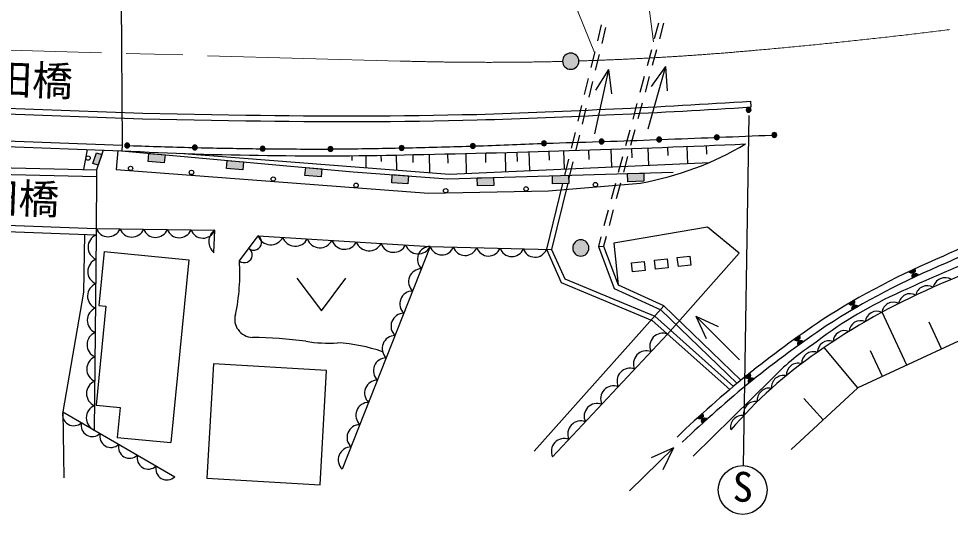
# Model space of a CAD drawing. Units: millimetres, scale not verified. Extents: x 40000 to 680000, y 20000 to 380000.
# Drawn here: x 240221 to 297475, y 276313 to 306801 of the extents above; entities that cross this region are included whole.
import ezdxf
from ezdxf.enums import TextEntityAlignment as Align

# ---------------------------------------------------------------- set-up
doc = ezdxf.new("R2010")
doc.units = ezdxf.units.MM
doc.header["$LTSCALE"] = 1000
doc.linetypes.add('CHAIN', pattern=[18.5, 12, -1.5, 3.5, -1.5])
for name, color, linetype, lineweight in [('M-BGD', 7, 'Continuous', 25), ('M-BMK', 2, 'CHAIN', 13), ('M-BMK-SRVR', 3, 'Continuous', 25), ('M-STR-HTXT', 7, 'Continuous', 13), ('M-STR-STR1', 1, 'Continuous', 25), ('M-STR-STRC', 7, 'Continuous', 25)]:
    doc.layers.add(name, color=color, linetype=linetype, lineweight=lineweight)
doc.styles.add('ＭＳ ゴシック', font='')
doc.styles.get('ＭＳ ゴシック').set_extended_font_data('MS Gothic')

msp = doc.modelspace()

# ---------------------------------------------------------------- hatches: boundary and pattern name
at = {"layer": 'M-BGD'}
for points in [[(285226, 301192, 0.41421), (285076, 301342, 0.41421), (284926, 301192, 1)], [(279733, 299364, 0.41422), (279583, 299514, 0.41422), (279433, 299364, 0.41422), (279583, 299214, 0.41422)], [(283271, 299500, 0.41422), (283121, 299650, 0.41422), (282971, 299500, 0.41422), (283121, 299350, 0.41422)], [(286809, 299648, 0.99999), (286509, 299648, 0.99999)], [(247037, 299001, 0.41422), (246887, 299151, 0.41422), (246737, 299001, 0.41422), (246887, 298851, 0.41422)], [(251201, 298872, 0.41422), (251051, 299022, 0.41422), (250901, 298872, 0.41422), (251051, 298722, 0.41422)], [(255365, 298799, 0.41422), (255215, 298949, 0.41422), (255065, 298799, 0.41422), (255215, 298649, 0.41422)], [(259530, 298782, 0.99999), (259230, 298782, 0.99999)], [(263907, 298849, 0.41422), (263757, 298999, 0.41422), (263607, 298849, 0.41422), (263757, 298699, 0.41422)], [(268282, 298966, 0.41421), (268132, 299116, 0.41421), (267982, 298966, 1)], [(272655, 299133, 0.41422), (272505, 299283, 0.41422), (272355, 299133, 0.41422), (272505, 298983, 0.41422)], [(276194, 299242, 0.41422), (276044, 299392, 0.41422), (275894, 299242, 0.41422), (276044, 299092, 0.41422)], [(245329, 298441), (245103, 297779), (244772, 297892), (244998, 298554)], [(248223, 298515), (249219, 298426), (249174, 297928), (248178, 298017)], [(253041, 298083), (254037, 297993), (253993, 297495), (252997, 297585)], [(257860, 297650), (258856, 297561), (258812, 297063), (257816, 297152)], [(263182, 297210), (264179, 297136), (264142, 296637), (263145, 296711)], [(273018, 297141), (274018, 297170), (274032, 296670), (273033, 296641)], [(277635, 297273), (278635, 297302), (278649, 296802), (277649, 296774)], [(268402, 297008), (269401, 297037), (269416, 296537), (268416, 296508)], [(275266, 292698, 0.41421), (274766, 293198, 0.41421), (274266, 292698, 0.99999)], [(295300, 291418, -1), (294938, 291248)], [(295138, 290845, -0.99999), (295501, 291014)], [(291568, 289478, -0.41422), (291497, 289205, -0.41422), (291223, 289276)], [(291455, 288891, -0.41422), (291527, 289164, -0.41422), (291800, 289093)], [(288194, 287303, -0.41422), (288148, 287024, -0.41422), (287869, 287070)], [(288128, 286702, -0.41421), (288174, 286981, -0.41421), (288453, 286935)], [(285142, 284997, -1), (284831, 284745)], [(285112, 284394, -0.41421), (285142, 284676, -0.41421), (285423, 284646)], [(282232, 282514, -1), (281937, 282244)], [(282239, 281911, -0.99999), (282535, 282181)]]:
    msp.add_hatch(color=256, dxfattribs=at).paths.add_polyline_path(points)
at = {"layer": 'M-BMK-SRVR'}
msp.add_hatch(color=256, dxfattribs=at).paths.add_polyline_path([(274645, 304183, 1), (273645, 304183, 0.99999)])

# ---------------------------------------------------------------- linework, layer by layer
at = {"layer": 'M-BGD'}
for p, q in [((276023, 306413), (275787, 305441)), ((279543, 306515), (279283, 305550)), ((279857, 306526), (279596, 305561)), ((276291, 306246), (276055, 305274)), ((275621, 304761), (275384, 303790)), ((275889, 304594), (275652, 303623)), ((279100, 304874), (278840, 303908)), ((279414, 304885), (279154, 303920)), ((276458, 303668), (275602, 299706)), ((276458, 303668), (275659, 302399)), ((276458, 303668), (276662, 302182)), ((279967, 303856), (278892, 300008)), ((279967, 303856), (279094, 302636)), ((279967, 303856), (280082, 302360)), ((275218, 303110), (274981, 302138)), ((275486, 302943), (275249, 301971)), ((278658, 303232), (278398, 302267)), ((278972, 303244), (278711, 302278)), ((231507, 301226), (247837, 300641)), ((231520, 301576), (247847, 300991)), ((274815, 301458), (274579, 300486)), ((275083, 301291), (274847, 300319)), ((278215, 301591), (277955, 300625)), ((278529, 301602), (278269, 300637)), ((285239, 301369), (285216, 301723)), ((247837, 300641), (254185, 300520)), ((247847, 300991), (254191, 300870)), ((274413, 299806), (274176, 298835)), ((274681, 299639), (274444, 298668)), ((277773, 299950), (277512, 298984)), ((278087, 299961), (277826, 298995)), ((280087, 298895), (280104, 298379)), ((281285, 298942), (281321, 297874)), ((282472, 298990), (282490, 298471)), ((244233, 297519), (244454, 298755)), ((245424, 298719), (245009, 297501)), ((246311, 298687), (246216, 297531)), ((260699, 298374), (260704, 298079)), ((261550, 298383), (261564, 297671)), ((262482, 298396), (262489, 298022)), ((263414, 298414), (263431, 297515)), ((264435, 298437), (264445, 297959)), ((265457, 298458), (265478, 297344)), ((266577, 298483), (266588, 297922)), ((267697, 298509), (267720, 297286)), ((268902, 298538), (268913, 297956)), ((270108, 298570), (270148, 297391)), ((270843, 298590), (270862, 298022)), ((271577, 298610), (271616, 297463)), ((272806, 298646), (272825, 298098)), ((273765, 297560), (273731, 298674)), ((275273, 298136), (275253, 298723)), ((276671, 297691), (276634, 298769)), ((277330, 298308), (277070, 297343)), ((277644, 298320), (277384, 297354)), ((277914, 298240), (277893, 298813)), ((278889, 298850), (278925, 297771)), ((274010, 298155), (273766, 297152)), ((274278, 297988), (274015, 296910)), ((246216, 297531), (265412, 296061)), ((273648, 296669), (272659, 292614)), ((272789, 296214), (278435, 296689)), ((273959, 296678), (272966, 292607)), ((276888, 296667), (276627, 295701)), ((277202, 296678), (276941, 295713)), ((265412, 296061), (272789, 296214)), ((276445, 295025), (276185, 294060)), ((276759, 295037), (276499, 294071)), ((244995, 293899), (252269, 293791)), ((252223, 292408), (252269, 293791)), ((244994, 293499), (244866, 281500)), ((276003, 293384), (275844, 292795)), ((276316, 293395), (276159, 292810)), ((265513, 292788), (260109, 279090)), ((274766, 292698), (274767, 292698)), ((275844, 292795), (276159, 292810)), ((245486, 292480), (245158, 289155)), ((245486, 292480), (250686, 291968)), ((250686, 291968), (249577, 280725)), ((245158, 289155), (245585, 289113)), ((245585, 289113), (244985, 283032)), ((279868, 289132), (271891, 280204)), ((294795, 285497), (293286, 288749)), ((281842, 288498), (284509, 285822)), ((281842, 288498), (283200, 287862)), ((281842, 288498), (282474, 287138)), ((296939, 286492), (296176, 288134)), ((280091, 287401), (273030, 279848)), ((291779, 284097), (289718, 286569)), ((293298, 284802), (292574, 286363)), ((286497, 284639), (281662, 279898)), ((288462, 283433), (289662, 282137)), ((244985, 283032), (246464, 282886)), ((246464, 282886), (246283, 281050)), ((242934, 282624), (249812, 278623)), ((246283, 281050), (249577, 280725)), ((280462, 280403), (277767, 277756)), ((280462, 280403), (279097, 279781)), ((280462, 280403), (279816, 279049))]:
    msp.add_line(p, q, dxfattribs=at)
for points in [[(285226, 301192, 0.41421), (285076, 301342, 0.41421), (284926, 301192, 1)], [(279733, 299364, 0.41422), (279583, 299514, 0.41422), (279433, 299364, 0.41422), (279583, 299214, 0.41422)], [(283271, 299500, 0.41422), (283121, 299650, 0.41422), (282971, 299500, 0.41422), (283121, 299350, 0.41422)], [(286809, 299648, 0.99999), (286509, 299648, 0.99999)], [(247037, 299001, 0.41422), (246887, 299151, 0.41422), (246737, 299001, 0.41422), (246887, 298851, 0.41422)], [(251201, 298872, 0.41422), (251051, 299022, 0.41422), (250901, 298872, 0.41422), (251051, 298722, 0.41422)], [(255365, 298799, 0.41422), (255215, 298949, 0.41422), (255065, 298799, 0.41422), (255215, 298649, 0.41422)], [(259530, 298782, 0.99999), (259230, 298782, 0.99999)], [(263907, 298849, 0.41422), (263757, 298999, 0.41422), (263607, 298849, 0.41422), (263757, 298699, 0.41422)], [(268282, 298966, 0.41421), (268132, 299116, 0.41421), (267982, 298966, 1)], [(272655, 299133, 0.41422), (272505, 299283, 0.41422), (272355, 299133, 0.41422), (272505, 298983, 0.41422)], [(276194, 299242, 0.41422), (276044, 299392, 0.41422), (275894, 299242, 0.41422), (276044, 299092, 0.41422)], [(275266, 292698, 0.41421), (274766, 293198, 0.41421), (274266, 292698, 0.99999)], [(295300, 291418, -1), (294938, 291248)], [(295138, 290845, -0.99999), (295501, 291014)], [(291568, 289478, -0.41422), (291497, 289205, -0.41422), (291223, 289276)], [(291455, 288891, -0.41422), (291527, 289164, -0.41422), (291800, 289093)], [(288194, 287303, -0.41422), (288148, 287024, -0.41422), (287869, 287070)], [(288128, 286702, -0.41421), (288174, 286981, -0.41421), (288453, 286935)], [(285142, 284997, -1), (284831, 284745)], [(285112, 284394, -0.41421), (285142, 284676, -0.41421), (285423, 284646)], [(282232, 282514, -1), (281937, 282244)], [(282239, 281911, -0.99999), (282535, 282181)]]:
    msp.add_lwpolyline(points, format="xyb", close=True, dxfattribs=at)
for points in [[(245329, 298441), (245103, 297779), (244772, 297892), (244998, 298554)], [(248223, 298515), (249219, 298426), (249174, 297928), (248178, 298017)], [(253041, 298083), (254037, 297993), (253993, 297495), (252997, 297585)], [(257860, 297650), (258856, 297561), (258812, 297063), (257816, 297152)], [(263182, 297210), (264179, 297136), (264142, 296637), (263145, 296711)], [(273018, 297141), (274018, 297170), (274032, 296670), (273033, 296641)], [(277635, 297273), (278635, 297302), (278649, 296802), (277649, 296774)], [(268402, 297008), (269401, 297037), (269416, 296537), (268416, 296508)], [(279289, 291941), (280066, 292031), (280130, 291479), (279353, 291389)], [(280697, 292104), (281473, 292194), (281537, 291642), (280761, 291552)], [(277882, 291777), (278658, 291867), (278722, 291316), (277946, 291225)], [(251791, 278531), (258740, 278134), (259142, 285166), (252194, 285564)]]:
    msp.add_lwpolyline(points, close=True, dxfattribs=at)
for points in [[(246311, 298687), (260768, 297389), (266593, 296956), (280443, 297354)], [(250116, 298521), (266705, 297242), (282673, 297961)], [(312383, 295083), (307253, 291280), (291779, 284097), (287685, 280307)], [(280091, 287401), (284487, 292373), (282553, 293974), (276803, 292987), (277053, 290428)], [(244264, 293526), (244217, 289982), (242934, 282624), (243008, 278557)], [(253792, 291899), (254939, 293443), (265513, 292788), (272966, 292607)], [(272659, 292614), (273558, 290572), (279143, 288244), (283922, 283992)], [(272966, 292607), (273777, 290806), (279305, 288502), (284154, 284187)], [(275844, 292795), (276816, 290206), (279680, 288897), (284372, 284369)], [(276159, 292810), (277053, 290428), (279852, 289149), (284605, 284561)], [(257322, 290831), (258822, 288831), (260322, 290831)]]:
    msp.add_lwpolyline(points, dxfattribs=at)
for centre in [(244491, 298227), (247101, 297589), (250844, 297339), (255866, 296934), (260961, 296549), (275664, 296590), (266462, 296216), (271401, 296331)]:
    msp.add_circle(centre, 134, dxfattribs=at)
for centre, radius, start, end in [((251301, 832901), 532260, 271.83775, 273.65328), ((251652, 832919), 532610, 271.80232, 273.61555), ((260219, 640088), 339271, 268.9819, 271.37672), ((260044, 640091), 339621, 269.01155, 271.41037), ((244691, 1258899), 960169, 272.09152, 272.28491), ((244691, 1258899), 960169, 272.30281, 272.4962), ((258589, 610990), 312209, 267.87961, 268.58895), ((258589, 610990), 312209, 268.64401, 269.35335), ((255823, 677431), 378665, 271.22319, 271.84003), ((247348, 1150330), 852064, 271.15287, 272.52542), ((255823, 677431), 378665, 271.88542, 272.50227), ((244691, 1258899), 960169, 271.66893, 271.86232), ((244691, 1258899), 960169, 271.88022, 272.07361), ((275064, 315619), 19228, 280.0982, 300.7407), ((258645, 532089), 233724, 267.03618, 271.43329), ((258589, 610990), 312209, 269.4084, 270.11775), ((255823, 677431), 378665, 270.56095, 271.17779), ((337105, 208768), 92536, 107.15089, 115.65364), ((337105, 208768), 92086, 107.15089, 115.66131), ((245727, 294167), 779, 200.1463, 338.1587), ((247181, 294146), 779, 200.1463, 338.1587), ((248636, 294124), 779, 200.1463, 338.1587), ((250091, 294103), 779, 200.1463, 338.1587), ((251545, 294081), 779, 200.1463, 338.1587), ((252771, 293082), 869, 125.318, 230.9148), ((337750, 195766), 103159, 108.1568, 113.62484), ((245298, 292745), 812, 112.0033, 246.7732), ((254667, 293046), 481, 231.1633, 55.6545), ((255714, 293719), 823, 199.5502, 333.3602), ((257225, 293625), 823, 199.5502, 333.3602), ((258735, 293531), 823, 199.5502, 333.3602), ((260246, 293438), 823, 199.5502, 333.3602), ((254094, 292274), 481, 231.1633, 55.6545), ((261757, 293344), 823, 199.5502, 333.3602), ((263267, 293251), 823, 199.5502, 333.3602), ((264778, 293157), 823, 199.5502, 333.3602), ((265515, 291996), 792, 90.1085, 226.8296), ((266234, 293032), 761, 198.6586, 338.5486), ((267663, 292997), 761, 198.6586, 338.5486), ((269093, 292962), 761, 198.6586, 338.5486), ((270522, 292927), 761, 198.6586, 338.5486), ((271951, 292892), 761, 198.6586, 338.5486), ((245282, 291246), 812, 112.0033, 246.7732), ((314849, 249240), 46488, 112.521, 122.8921), ((340630, 189520), 110594, 111.4709, 114.88773), ((241211, 291169), 12603, 348.2102, 3.3232), ((314849, 249240), 46038, 112.5057, 122.8874), ((264974, 290626), 792, 90.1085, 226.8296), ((297163, 290085), 778, 61.0234, 165.5428), ((245266, 289746), 812, 112.0033, 246.7732), ((312893, 252654), 41077, 113.6573, 125.0582), ((296048, 289665), 712, 59.435, 169.5084), ((264434, 289257), 792, 90.1085, 226.8296), ((305091, 266093), 26176, 114.8586, 127.9104), ((295002, 289172), 712, 61.0637, 171.1371), ((293972, 288648), 712, 62.6924, 172.7658), ((245250, 288246), 812, 112.0033, 246.7732), ((254509, 288283), 1011, 162.1183, 217.1212), ((263894, 287887), 792, 90.1085, 226.8296), ((292956, 288096), 712, 64.3211, 174.3944), ((325461, 234803), 64382, 123.84513, 134.05895), ((291957, 287515), 712, 65.9497, 176.0231), ((245234, 286746), 812, 112.0033, 246.7732), ((254639, 288335), 1146, 215.2459, 267.6741), ((279803, 286659), 795, 68.7269, 205.1204), ((325461, 234803), 63932, 123.84848, 134.05895), ((290975, 286906), 712, 67.5784, 177.6518), ((254315, 260257), 26935, 82.4197, 89.4091), ((259275, 295905), 9059, 261.0672, 273.4366), ((259287, 276944), 9933, 70.587, 86.9361), ((263353, 286517), 792, 90.1085, 226.8296), ((290010, 286269), 712, 69.2071, 179.2805), ((278794, 285580), 795, 68.7269, 205.1204), ((305078, 263343), 27840, 124.5299, 139.2772), ((296625, 275111), 13905, 123.213, 136.7473), ((289064, 285581), 735, 71.4291, 180.0886), ((245218, 285247), 812, 112.0033, 246.7732), ((262813, 285147), 792, 90.1085, 226.8296), ((277785, 284502), 795, 68.7269, 205.1204), ((288125, 284874), 735, 73.8869, 182.5465), ((262272, 283777), 792, 90.1085, 226.8296), ((287217, 284127), 735, 76.3448, 185.0044), ((245202, 283747), 812, 112.0033, 246.7732), ((276776, 283423), 795, 68.7269, 205.1204), ((286342, 283342), 735, 78.8027, 187.4623), ((245186, 282247), 812, 112.0033, 246.7732), ((261732, 282408), 792, 90.1085, 226.8296), ((275767, 282344), 795, 68.7269, 205.1204), ((285502, 282520), 735, 81.2606, 189.9202), ((243603, 282455), 690, 165.7801, 313.8526), ((284697, 281663), 735, 83.7185, 192.378), ((244749, 281788), 690, 165.7801, 313.8526), ((261191, 281038), 792, 90.1085, 226.8296), ((274759, 281265), 795, 68.7269, 205.1204), ((245895, 281121), 690, 165.7801, 313.8526), ((247042, 280454), 690, 165.7801, 313.8526), ((273750, 280186), 795, 68.7269, 205.1204), ((260651, 279668), 792, 90.1085, 226.8296), ((248188, 279788), 690, 165.7801, 313.8526), ((249334, 279121), 690, 165.7801, 313.8526)]:
    msp.add_arc(centre, radius, start, end, dxfattribs=at)
at = {"layer": 'M-BMK'}
msp.add_line((233325, 305036), (263671, 304194), dxfattribs=at)
for centre, radius, start, end in [((254658, 650891), 347411, 275.09304, 277.77829), ((269103, 486404), 182291, 271.74217, 275.16058), ((269103, 486404), 182291, 268.2927, 271.42786)]:
    msp.add_arc(centre, radius, start, end, dxfattribs=at)
at = {"layer": 'M-BMK-SRVR'}
msp.add_lwpolyline([(274645, 304183, 1), (273645, 304183, 0.99999)], format="xyb", close=True, dxfattribs=at)
at = {"layer": 'M-STR-HTXT'}
msp.add_line((261653, 339356), (275609, 304712), dxfattribs=at)
msp.add_lwpolyline([(279237, 305381), (273992, 345890), (240242, 345890)], dxfattribs=at)
at = {"layer": 'M-STR-STR1'}
for p, q in [((246521, 307908), (246573, 299027)), ((233363, 299511), (246573, 299027)), ((233350, 299161), (246561, 298678)), ((246573, 299027), (246561, 298678)), ((233873, 297759), (245009, 297501)), ((233863, 297359), (245007, 297101)), ((245009, 297501), (244994, 293499)), ((233779, 294320), (244995, 293899)), ((233764, 293920), (244994, 293499))]:
    msp.add_line(p, q, dxfattribs=at)
at = {"layer": 'M-STR-STRC'}
msp.add_line((285082, 300848), (284737, 279313), dxfattribs=at)
msp.add_circle((284713, 277813), 1500, dxfattribs=at)

# ---------------------------------------------------------------- texts
at = {"layer": 'M-STR-STR1', "style": 'ＭＳ ゴシック'}
for rotation, p in [(357.949, (239752, 301609)), (357.852, (238910, 294345))]:
    msp.add_text('扇田橋', height=1833, rotation=rotation, dxfattribs=at).set_placement(p, align=Align.BOTTOM_CENTER)
at = {"layer": 'M-STR-STRC', "style": 'ＭＳ ゴシック'}
msp.add_text('S', height=1833, rotation=359.021, dxfattribs=at).set_placement((284696, 276542), align=Align.BOTTOM_CENTER)

doc.saveas('drawing.dxf')
